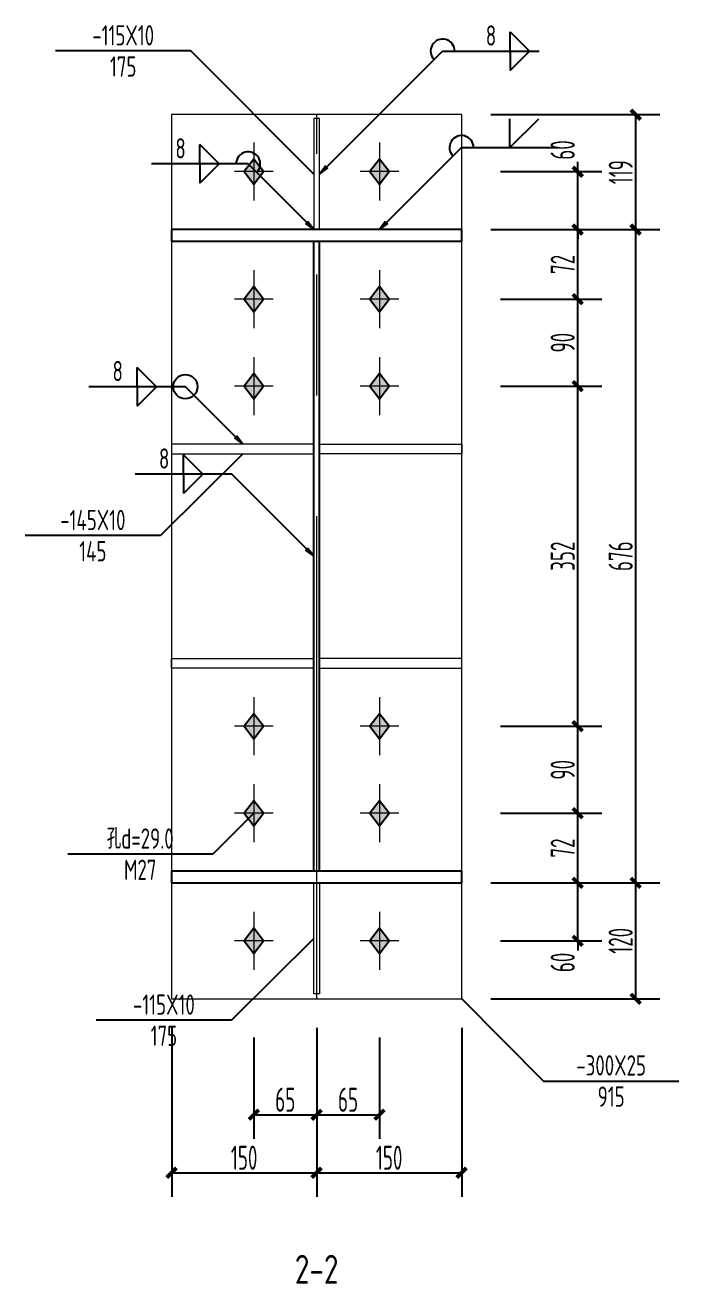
# Model space of a CAD drawing. Extents: x 447413 to 2975780, y -1432727 to 1301644.
# Drawn here: x 2277615 to 2284376, y -1248814 to -1235788 of the extents above; entities that cross this region are included whole.
import ezdxf
from ezdxf.enums import TextEntityAlignment as Align

# ---------------------------------------------------------------- set-up
doc = ezdxf.new("R2010")
doc.units = 0
doc.header["$LTSCALE"] = 1000
doc.header["$MEASUREMENT"] = 0
doc.linetypes.add('线型6', pattern=[8.75, 5, -1.25, 1.25, -1.25])
for name, color, linetype in [('10', 7, 'Continuous'), ('尺寸标注', 253, 'Continuous'), ('焊缝标注', 253, 'Continuous'), ('螺栓孔标注', 253, 'Continuous'), ('钢板标注', 253, 'Continuous')]:
    doc.layers.add(name, color=color, linetype=linetype)
doc.layers.add('20', color=2, linetype='Continuous', lineweight=18)
doc.styles.add('PkpmHz', font='Pkpmeng', dxfattribs={"width": 0.6, "bigfont": 'hztxt'})
doc.dimstyles.new('Pkpm_1.00', dxfattribs={"dimtxt": 250, "dimasz": 100, "dimexe": 250, "dimexo": 0.0625, "dimgap": 30, "dimtad": 1, "dimdec": 0, "dimrnd": 5, "dimzin": 0, "dimdsep": 46, "dimtxsty": 'PkpmHz', "dimblk1": 'ARCHTICK', "dimblk2": 'ARCHTICK', "dimsah": 1, "dimcen": 0.09, "dimadec": 0, "dimazin": 0, "dimtfac": 1, "dimtdec": 0, "dimtmove": 2, "dimatfit": 1, "dimfxl": 0, "dimtolj": 1, "dimtzin": 0, "dimarcsym": 0})

# ---------------------------------------------------------------- blocks, each defined once
blk = doc.blocks.new('_ArchTick')
at = {"color": 0, "linetype": 'ByBlock', "const_width": 0.4}
blk.add_lwpolyline([(-0.5, -0.5), (0.5, 0.5)], dxfattribs=at)
blk = doc.blocks.new('*D837')
at = {"layer": 'Defpoints', "color": 0, "linetype": 'Continuous', "transparency": 16777216}
for p in [(2282130, -1237304), (2283330, -1237304), (2282130, -1237904)]:
    blk.add_point(p, dxfattribs=at)
at = {"layer": '尺寸标注', "color": 0, "linetype": 'Continuous', "lineweight": -2, "transparency": 16777216}
for p, q in [((2283330, -1237304), (2283330, -1237204)), ((2282530, -1237304), (2283580, -1237304)), ((2283330, -1237904), (2283330, -1237304)), ((2282530, -1237904), (2283580, -1237904)), ((2283330, -1237904), (2283330, -1238004))]:
    blk.add_line(p, q, dxfattribs=at)
at = {"layer": '尺寸标注', "color": 0, "linetype": 'Continuous', "lineweight": -2, "transparency": 16777216, "xscale": 100, "yscale": 100, "zscale": 100}
for p, rotation in [((2283330, -1237304), 270), ((2283330, -1237904), 90)]:
    blk.add_blockref('_ArchTick', p, dxfattribs=dict(at, rotation=rotation))
at = {"layer": '尺寸标注', "color": 0, "linetype": 'Continuous', "transparency": 16777216, "insert": (2283175, -1237080), "char_height": 250, "attachment_point": 5, "rotation": 90, "style": 'PkpmHz'}
blk.add_mtext('\\A1;60', dxfattribs=at)
blk = doc.blocks.new('*D838')
at = {"layer": 'Defpoints', "color": 0, "linetype": 'Continuous', "transparency": 16777216}
for p in [(2282130, -1237904), (2283330, -1237904), (2282130, -1238624)]:
    blk.add_point(p, dxfattribs=at)
at = {"layer": '尺寸标注', "color": 0, "linetype": 'Continuous', "lineweight": -2, "transparency": 16777216}
for p, q in [((2282530, -1237904), (2283580, -1237904)), ((2283330, -1238624), (2283330, -1237904)), ((2282530, -1238624), (2283580, -1238624))]:
    blk.add_line(p, q, dxfattribs=at)
at = {"layer": '尺寸标注', "color": 0, "linetype": 'Continuous', "lineweight": -2, "transparency": 16777216, "xscale": 100, "yscale": 100, "zscale": 100}
for p, rotation in [((2283330, -1237904), 90), ((2283330, -1238624), 270)]:
    blk.add_blockref('_ArchTick', p, dxfattribs=dict(at, rotation=rotation))
at = {"layer": '尺寸标注', "color": 0, "linetype": 'Continuous', "transparency": 16777216, "insert": (2283175, -1238264), "char_height": 250, "attachment_point": 5, "rotation": 90, "style": 'PkpmHz'}
blk.add_mtext('\\A1;72', dxfattribs=at)
blk = doc.blocks.new('*D839')
at = {"layer": 'Defpoints', "color": 0, "linetype": 'Continuous', "transparency": 16777216}
for p in [(2282130, -1238624), (2283330, -1238624), (2282130, -1239524)]:
    blk.add_point(p, dxfattribs=at)
at = {"layer": '尺寸标注', "color": 0, "linetype": 'Continuous', "lineweight": -2, "transparency": 16777216}
for p, q in [((2282530, -1238624), (2283580, -1238624)), ((2283330, -1239524), (2283330, -1238624)), ((2282530, -1239524), (2283580, -1239524))]:
    blk.add_line(p, q, dxfattribs=at)
at = {"layer": '尺寸标注', "color": 0, "linetype": 'Continuous', "lineweight": -2, "transparency": 16777216, "xscale": 100, "yscale": 100, "zscale": 100}
for p, rotation in [((2283330, -1238624), 90), ((2283330, -1239524), 270)]:
    blk.add_blockref('_ArchTick', p, dxfattribs=dict(at, rotation=rotation))
at = {"layer": '尺寸标注', "color": 0, "linetype": 'Continuous', "transparency": 16777216, "insert": (2283175, -1239074), "char_height": 250, "attachment_point": 5, "rotation": 90, "style": 'PkpmHz'}
blk.add_mtext('\\A1;90', dxfattribs=at)
blk = doc.blocks.new('*D840')
at = {"layer": 'Defpoints', "color": 0, "linetype": 'Continuous', "transparency": 16777216}
for p in [(2282130, -1244664), (2283330, -1244664), (2282130, -1245264)]:
    blk.add_point(p, dxfattribs=at)
at = {"layer": '尺寸标注', "color": 0, "linetype": 'Continuous', "lineweight": -2, "transparency": 16777216}
for p, q in [((2283330, -1244664), (2283330, -1244564)), ((2282530, -1244664), (2283580, -1244664)), ((2283330, -1245264), (2283330, -1244664)), ((2282530, -1245264), (2283580, -1245264)), ((2283330, -1245264), (2283330, -1245364))]:
    blk.add_line(p, q, dxfattribs=at)
at = {"layer": '尺寸标注', "color": 0, "linetype": 'Continuous', "lineweight": -2, "transparency": 16777216, "xscale": 100, "yscale": 100, "zscale": 100}
for p, rotation in [((2283330, -1244664), 270), ((2283330, -1245264), 90)]:
    blk.add_blockref('_ArchTick', p, dxfattribs=dict(at, rotation=rotation))
at = {"layer": '尺寸标注', "color": 0, "linetype": 'Continuous', "transparency": 16777216, "insert": (2283175, -1245488), "char_height": 250, "attachment_point": 5, "rotation": 90, "style": 'PkpmHz'}
blk.add_mtext('\\A1;60', dxfattribs=at)
blk = doc.blocks.new('*D841')
at = {"layer": 'Defpoints', "color": 0, "linetype": 'Continuous', "transparency": 16777216}
for p in [(2282130, -1243944), (2283330, -1243944), (2282130, -1244664)]:
    blk.add_point(p, dxfattribs=at)
at = {"layer": '尺寸标注', "color": 0, "linetype": 'Continuous', "lineweight": -2, "transparency": 16777216}
for p, q in [((2282530, -1243944), (2283580, -1243944)), ((2283330, -1244664), (2283330, -1243944)), ((2282530, -1244664), (2283580, -1244664))]:
    blk.add_line(p, q, dxfattribs=at)
at = {"layer": '尺寸标注', "color": 0, "linetype": 'Continuous', "lineweight": -2, "transparency": 16777216, "xscale": 100, "yscale": 100, "zscale": 100}
for p, rotation in [((2283330, -1243944), 90), ((2283330, -1244664), 270)]:
    blk.add_blockref('_ArchTick', p, dxfattribs=dict(at, rotation=rotation))
at = {"layer": '尺寸标注', "color": 0, "linetype": 'Continuous', "transparency": 16777216, "insert": (2283175, -1244304), "char_height": 250, "attachment_point": 5, "rotation": 90, "style": 'PkpmHz'}
blk.add_mtext('\\A1;72', dxfattribs=at)
blk = doc.blocks.new('*D842')
at = {"layer": 'Defpoints', "color": 0, "linetype": 'Continuous', "transparency": 16777216}
for p in [(2282130, -1243044), (2283330, -1243044), (2282130, -1243944)]:
    blk.add_point(p, dxfattribs=at)
at = {"layer": '尺寸标注', "color": 0, "linetype": 'Continuous', "lineweight": -2, "transparency": 16777216}
for p, q in [((2282530, -1243044), (2283580, -1243044)), ((2283330, -1243944), (2283330, -1243044)), ((2282530, -1243944), (2283580, -1243944))]:
    blk.add_line(p, q, dxfattribs=at)
at = {"layer": '尺寸标注', "color": 0, "linetype": 'Continuous', "lineweight": -2, "transparency": 16777216, "xscale": 100, "yscale": 100, "zscale": 100}
for p, rotation in [((2283330, -1243044), 90), ((2283330, -1243944), 270)]:
    blk.add_blockref('_ArchTick', p, dxfattribs=dict(at, rotation=rotation))
at = {"layer": '尺寸标注', "color": 0, "linetype": 'Continuous', "transparency": 16777216, "insert": (2283175, -1243494), "char_height": 250, "attachment_point": 5, "rotation": 90, "style": 'PkpmHz'}
blk.add_mtext('\\A1;90', dxfattribs=at)
blk = doc.blocks.new('*D843')
at = {"layer": 'Defpoints', "color": 0, "linetype": 'Continuous', "transparency": 16777216}
for p in [(2282130, -1239524), (2283330, -1239524), (2282130, -1243044)]:
    blk.add_point(p, dxfattribs=at)
at = {"layer": '尺寸标注', "color": 0, "linetype": 'Continuous', "lineweight": -2, "transparency": 16777216}
for p, q in [((2282530, -1239524), (2283580, -1239524)), ((2283330, -1243044), (2283330, -1239524)), ((2282530, -1243044), (2283580, -1243044))]:
    blk.add_line(p, q, dxfattribs=at)
at = {"layer": '尺寸标注', "color": 0, "linetype": 'Continuous', "lineweight": -2, "transparency": 16777216, "xscale": 100, "yscale": 100, "zscale": 100}
for p, rotation in [((2283330, -1239524), 90), ((2283330, -1243044), 270)]:
    blk.add_blockref('_ArchTick', p, dxfattribs=dict(at, rotation=rotation))
at = {"layer": '尺寸标注', "color": 0, "linetype": 'Continuous', "transparency": 16777216, "insert": (2283175, -1241284), "char_height": 250, "attachment_point": 5, "rotation": 90, "style": 'PkpmHz'}
blk.add_mtext('\\A1;352', dxfattribs=at)
blk = doc.blocks.new('*D844')
at = {"layer": 'Defpoints', "color": 0, "linetype": 'Continuous', "transparency": 16777216}
for p in [(2279980, -1245864), (2280630, -1245864), (2280630, -1247064)]:
    blk.add_point(p, dxfattribs=at)
at = {"layer": '尺寸标注', "color": 0, "linetype": 'Continuous', "lineweight": -2, "transparency": 16777216}
for p, q in [((2279980, -1246264), (2279980, -1247314)), ((2280630, -1246264), (2280630, -1247314)), ((2279980, -1247064), (2280630, -1247064))]:
    blk.add_line(p, q, dxfattribs=at)
at = {"layer": '尺寸标注', "color": 0, "linetype": 'Continuous', "lineweight": -2, "transparency": 16777216, "xscale": 100, "yscale": 100, "zscale": 100, "rotation": 180}
blk.add_blockref('_ArchTick', (2279980, -1247064), dxfattribs=at)
at = {"layer": '尺寸标注', "color": 0, "linetype": 'Continuous', "lineweight": -2, "transparency": 16777216, "xscale": 100, "yscale": 100, "zscale": 100}
blk.add_blockref('_ArchTick', (2280630, -1247064), dxfattribs=at)
at = {"layer": '尺寸标注', "color": 0, "linetype": 'Continuous', "transparency": 16777216, "insert": (2280305, -1246909), "char_height": 250, "attachment_point": 5, "style": 'PkpmHz'}
blk.add_mtext('\\A1;65', dxfattribs=at)
blk = doc.blocks.new('*D845')
at = {"layer": 'Defpoints', "color": 0, "linetype": 'Continuous', "transparency": 16777216}
for p in [(2280630, -1245864), (2281280, -1245864), (2281280, -1247064)]:
    blk.add_point(p, dxfattribs=at)
at = {"layer": '尺寸标注', "color": 0, "linetype": 'Continuous', "lineweight": -2, "transparency": 16777216}
for p, q in [((2280630, -1246264), (2280630, -1247314)), ((2281280, -1246264), (2281280, -1247314)), ((2280630, -1247064), (2281280, -1247064))]:
    blk.add_line(p, q, dxfattribs=at)
at = {"layer": '尺寸标注', "color": 0, "linetype": 'Continuous', "lineweight": -2, "transparency": 16777216, "xscale": 100, "yscale": 100, "zscale": 100, "rotation": 180}
blk.add_blockref('_ArchTick', (2280630, -1247064), dxfattribs=at)
at = {"layer": '尺寸标注', "color": 0, "linetype": 'Continuous', "lineweight": -2, "transparency": 16777216, "xscale": 100, "yscale": 100, "zscale": 100}
blk.add_blockref('_ArchTick', (2281280, -1247064), dxfattribs=at)
at = {"layer": '尺寸标注', "color": 0, "linetype": 'Continuous', "transparency": 16777216, "insert": (2280955, -1246909), "char_height": 250, "attachment_point": 5, "style": 'PkpmHz'}
blk.add_mtext('\\A1;65', dxfattribs=at)
blk = doc.blocks.new('*D846')
at = {"layer": 'Defpoints', "color": 0, "linetype": 'Continuous', "transparency": 16777216}
for p in [(2279130, -1245864), (2280630, -1245864), (2280630, -1247664)]:
    blk.add_point(p, dxfattribs=at)
at = {"layer": '尺寸标注', "color": 0, "linetype": 'Continuous', "lineweight": -2, "transparency": 16777216}
for p, q in [((2279130, -1246164), (2279130, -1247914)), ((2280630, -1246164), (2280630, -1247914)), ((2279130, -1247664), (2280630, -1247664))]:
    blk.add_line(p, q, dxfattribs=at)
at = {"layer": '尺寸标注', "color": 0, "linetype": 'Continuous', "lineweight": -2, "transparency": 16777216, "xscale": 100, "yscale": 100, "zscale": 100, "rotation": 180}
blk.add_blockref('_ArchTick', (2279130, -1247664), dxfattribs=at)
at = {"layer": '尺寸标注', "color": 0, "linetype": 'Continuous', "lineweight": -2, "transparency": 16777216, "xscale": 100, "yscale": 100, "zscale": 100}
blk.add_blockref('_ArchTick', (2280630, -1247664), dxfattribs=at)
at = {"layer": '尺寸标注', "color": 0, "linetype": 'Continuous', "transparency": 16777216, "insert": (2279880, -1247509), "char_height": 250, "attachment_point": 5, "style": 'PkpmHz'}
blk.add_mtext('\\A1;150', dxfattribs=at)
blk = doc.blocks.new('*D847')
at = {"layer": 'Defpoints', "color": 0, "linetype": 'Continuous', "transparency": 16777216}
for p in [(2280630, -1245864), (2282130, -1245864), (2282130, -1247664)]:
    blk.add_point(p, dxfattribs=at)
at = {"layer": '尺寸标注', "color": 0, "linetype": 'Continuous', "lineweight": -2, "transparency": 16777216}
for p, q in [((2280630, -1246164), (2280630, -1247914)), ((2282130, -1246164), (2282130, -1247914)), ((2280630, -1247664), (2282130, -1247664))]:
    blk.add_line(p, q, dxfattribs=at)
at = {"layer": '尺寸标注', "color": 0, "linetype": 'Continuous', "lineweight": -2, "transparency": 16777216, "xscale": 100, "yscale": 100, "zscale": 100, "rotation": 180}
blk.add_blockref('_ArchTick', (2280630, -1247664), dxfattribs=at)
at = {"layer": '尺寸标注', "color": 0, "linetype": 'Continuous', "lineweight": -2, "transparency": 16777216, "xscale": 100, "yscale": 100, "zscale": 100}
blk.add_blockref('_ArchTick', (2282130, -1247664), dxfattribs=at)
at = {"layer": '尺寸标注', "color": 0, "linetype": 'Continuous', "transparency": 16777216, "insert": (2281380, -1247509), "char_height": 250, "attachment_point": 5, "style": 'PkpmHz'}
blk.add_mtext('\\A1;150', dxfattribs=at)
blk = doc.blocks.new('*D848')
at = {"layer": 'Defpoints', "color": 0, "linetype": 'Continuous', "transparency": 16777216}
for p in [(2282130, -1244664), (2283930, -1244664), (2282130, -1245864)]:
    blk.add_point(p, dxfattribs=at)
at = {"layer": '尺寸标注', "color": 0, "linetype": 'Continuous', "lineweight": -2, "transparency": 16777216}
for p, q in [((2282430, -1244664), (2284180, -1244664)), ((2283930, -1245864), (2283930, -1244664)), ((2282430, -1245864), (2284180, -1245864))]:
    blk.add_line(p, q, dxfattribs=at)
at = {"layer": '尺寸标注', "color": 0, "linetype": 'Continuous', "lineweight": -2, "transparency": 16777216, "xscale": 100, "yscale": 100, "zscale": 100}
for p, rotation in [((2283930, -1244664), 90), ((2283930, -1245864), 270)]:
    blk.add_blockref('_ArchTick', p, dxfattribs=dict(at, rotation=rotation))
at = {"layer": '尺寸标注', "color": 0, "linetype": 'Continuous', "transparency": 16777216, "insert": (2283775, -1245264), "char_height": 250, "attachment_point": 5, "rotation": 90, "style": 'PkpmHz'}
blk.add_mtext('\\A1;120', dxfattribs=at)
blk = doc.blocks.new('*D849')
at = {"layer": 'Defpoints', "color": 0, "linetype": 'Continuous', "transparency": 16777216}
for p in [(2282130, -1237904), (2283930, -1237904), (2282130, -1244664)]:
    blk.add_point(p, dxfattribs=at)
at = {"layer": '尺寸标注', "color": 0, "linetype": 'Continuous', "lineweight": -2, "transparency": 16777216}
for p, q in [((2282430, -1237904), (2284180, -1237904)), ((2283930, -1244664), (2283930, -1237904)), ((2282430, -1244664), (2284180, -1244664))]:
    blk.add_line(p, q, dxfattribs=at)
at = {"layer": '尺寸标注', "color": 0, "linetype": 'Continuous', "lineweight": -2, "transparency": 16777216, "xscale": 100, "yscale": 100, "zscale": 100}
for p, rotation in [((2283930, -1237904), 90), ((2283930, -1244664), 270)]:
    blk.add_blockref('_ArchTick', p, dxfattribs=dict(at, rotation=rotation))
at = {"layer": '尺寸标注', "color": 0, "linetype": 'Continuous', "transparency": 16777216, "insert": (2283775, -1241284), "char_height": 250, "attachment_point": 5, "rotation": 90, "style": 'PkpmHz'}
blk.add_mtext('\\A1;676', dxfattribs=at)
blk = doc.blocks.new('*D850')
at = {"layer": 'Defpoints', "color": 0, "linetype": 'Continuous', "transparency": 16777216}
for p in [(2282130, -1236714), (2283930, -1236714), (2282130, -1237904)]:
    blk.add_point(p, dxfattribs=at)
at = {"layer": '尺寸标注', "color": 0, "linetype": 'Continuous', "lineweight": -2, "transparency": 16777216}
for p, q in [((2282430, -1236714), (2284180, -1236714)), ((2283930, -1237904), (2283930, -1236714)), ((2282430, -1237904), (2284180, -1237904))]:
    blk.add_line(p, q, dxfattribs=at)
at = {"layer": '尺寸标注', "color": 0, "linetype": 'Continuous', "lineweight": -2, "transparency": 16777216, "xscale": 100, "yscale": 100, "zscale": 100}
for p, rotation in [((2283930, -1236714), 90), ((2283930, -1237904), 270)]:
    blk.add_blockref('_ArchTick', p, dxfattribs=dict(at, rotation=rotation))
at = {"layer": '尺寸标注', "color": 0, "linetype": 'Continuous', "transparency": 16777216, "insert": (2283775, -1237309), "char_height": 250, "attachment_point": 5, "rotation": 90, "style": 'PkpmHz'}
blk.add_mtext('\\A1;119', dxfattribs=at)

msp = doc.modelspace()

# ---------------------------------------------------------------- hatches: boundary and pattern name
at = {"layer": '10'}
for points in [[(2279979.9, -1237173.9), (2279879.9, -1237303.9), (2279979.9, -1237433.9), (2280079.9, -1237303.9)], [(2281279.9, -1237173.9), (2281179.9, -1237303.9), (2281279.9, -1237433.9), (2281379.9, -1237303.9)], [(2279979.9, -1238493.9), (2279879.9, -1238623.9), (2279979.9, -1238753.9), (2280079.9, -1238623.9)], [(2281279.9, -1238493.9), (2281179.9, -1238623.9), (2281279.9, -1238753.9), (2281379.9, -1238623.9)], [(2279979.9, -1239393.9), (2279879.9, -1239523.9), (2279979.9, -1239653.9), (2280079.9, -1239523.9)], [(2281279.9, -1239393.9), (2281179.9, -1239523.9), (2281279.9, -1239653.9), (2281379.9, -1239523.9)], [(2279979.9, -1242914.1), (2279879.9, -1243044.1), (2279979.9, -1243174.1), (2280079.9, -1243044.1)], [(2281279.9, -1242914.1), (2281179.9, -1243044.1), (2281279.9, -1243174.1), (2281379.9, -1243044.1)], [(2279979.9, -1243814.1), (2279879.9, -1243944.1), (2279979.9, -1244074.1), (2280079.9, -1243944.1)], [(2281279.9, -1243814.1), (2281179.9, -1243944.1), (2281279.9, -1244074.1), (2281379.9, -1243944.1)], [(2279979.9, -1245134.1), (2279879.9, -1245264.1), (2279979.9, -1245394.1), (2280079.9, -1245264.1)], [(2281279.9, -1245134.1), (2281179.9, -1245264.1), (2281279.9, -1245394.1), (2281379.9, -1245264.1)]]:
    msp.add_hatch(color=1, dxfattribs=at).paths.add_polyline_path(points)
at = {"layer": '焊缝标注'}
for points in [[(2280659.9, -1237328.9), (2280741.3, -1237268.9), (2280720.1, -1237247.6)], [(2280599.9, -1237903.9), (2280539.9, -1237822.5), (2280518.7, -1237843.7)], [(2281279.9, -1237903.9), (2281361.3, -1237843.9), (2281340.1, -1237822.6)], [(2279864.9, -1240123.9), (2279804.9, -1240042.5), (2279783.7, -1240063.7)], [(2280599.9, -1241284), (2280539.9, -1241202.6), (2280518.7, -1241223.8)]]:
    msp.add_hatch(color=256, dxfattribs=at).paths.add_polyline_path(points)

# ---------------------------------------------------------------- linework, layer by layer
at = {"layer": '10', "linetype": '线型6', "lineweight": 18}
msp.add_line((2280629.9, -1245869.1), (2280629.9, -1236709.1), dxfattribs=at)
at = {"layer": '10', "color": 9, "lineweight": 18}
for p, q in [((2279979.9, -1237003.9), (2279979.9, -1237603.9)), ((2281279.9, -1237003.9), (2281279.9, -1237603.9)), ((2280179.9, -1237303.9), (2279779.9, -1237303.9)), ((2281479.9, -1237303.9), (2281079.9, -1237303.9)), ((2279979.9, -1238323.9), (2279979.9, -1238923.9)), ((2281279.9, -1238323.9), (2281279.9, -1238923.9)), ((2280179.9, -1238623.9), (2279779.9, -1238623.9)), ((2281479.9, -1238623.9), (2281079.9, -1238623.9)), ((2279979.9, -1239223.9), (2279979.9, -1239823.9)), ((2281279.9, -1239223.9), (2281279.9, -1239823.9)), ((2280179.9, -1239523.9), (2279779.9, -1239523.9)), ((2281479.9, -1239523.9), (2281079.9, -1239523.9)), ((2279979.9, -1242744.1), (2279979.9, -1243344.1)), ((2281279.9, -1242744.1), (2281279.9, -1243344.1)), ((2280179.9, -1243044.1), (2279779.9, -1243044.1)), ((2281479.9, -1243044.1), (2281079.9, -1243044.1)), ((2279979.9, -1243644.1), (2279979.9, -1244244.1)), ((2281279.9, -1243644.1), (2281279.9, -1244244.1)), ((2280179.9, -1243944.1), (2279779.9, -1243944.1)), ((2281479.9, -1243944.1), (2281079.9, -1243944.1)), ((2279979.9, -1244964.1), (2279979.9, -1245564.1)), ((2281279.9, -1244964.1), (2281279.9, -1245564.1)), ((2280179.9, -1245264.1), (2279779.9, -1245264.1)), ((2281479.9, -1245264.1), (2281079.9, -1245264.1))]:
    msp.add_line(p, q, dxfattribs=at)
at = {"layer": '10', "color": 3}
for p, q in [((2282129.9, -1237903.9), (2279129.9, -1237903.9)), ((2279129.9, -1237903.9), (2279129.9, -1238023.9)), ((2282129.9, -1238023.9), (2282129.9, -1237903.9)), ((2279129.9, -1238023.9), (2282129.9, -1238023.9)), ((2280599.9, -1244544.1), (2280599.9, -1238023.9)), ((2280659.9, -1244544.1), (2280659.9, -1238023.9)), ((2282129.9, -1244544.1), (2279129.9, -1244544.1)), ((2279129.9, -1244544.1), (2279129.9, -1244664.1)), ((2282129.9, -1244664.1), (2282129.9, -1244544.1)), ((2279129.9, -1244664.1), (2282129.9, -1244664.1))]:
    msp.add_line(p, q, dxfattribs=at)
at = {"layer": '10', "color": 1, "linetype": 'Continuous'}
for points in [[(2279979.9, -1237173.9), (2279879.9, -1237303.9), (2279979.9, -1237433.9), (2280079.9, -1237303.9)], [(2281279.9, -1237173.9), (2281179.9, -1237303.9), (2281279.9, -1237433.9), (2281379.9, -1237303.9)], [(2279979.9, -1238493.9), (2279879.9, -1238623.9), (2279979.9, -1238753.9), (2280079.9, -1238623.9)], [(2281279.9, -1238493.9), (2281179.9, -1238623.9), (2281279.9, -1238753.9), (2281379.9, -1238623.9)], [(2279979.9, -1239393.9), (2279879.9, -1239523.9), (2279979.9, -1239653.9), (2280079.9, -1239523.9)], [(2281279.9, -1239393.9), (2281179.9, -1239523.9), (2281279.9, -1239653.9), (2281379.9, -1239523.9)], [(2279979.9, -1242914.1), (2279879.9, -1243044.1), (2279979.9, -1243174.1), (2280079.9, -1243044.1)], [(2281279.9, -1242914.1), (2281179.9, -1243044.1), (2281279.9, -1243174.1), (2281379.9, -1243044.1)], [(2279979.9, -1243814.1), (2279879.9, -1243944.1), (2279979.9, -1244074.1), (2280079.9, -1243944.1)], [(2281279.9, -1243814.1), (2281179.9, -1243944.1), (2281279.9, -1244074.1), (2281379.9, -1243944.1)], [(2279979.9, -1245134.1), (2279879.9, -1245264.1), (2279979.9, -1245394.1), (2280079.9, -1245264.1)], [(2281279.9, -1245134.1), (2281179.9, -1245264.1), (2281279.9, -1245394.1), (2281379.9, -1245264.1)]]:
    msp.add_lwpolyline(points, close=True, dxfattribs=at)
at = {"layer": '20'}
for p, q in [((2282129.9, -1236714.1), (2279129.9, -1236714.1)), ((2279129.9, -1236714.1), (2279129.9, -1245864.1)), ((2280659.9, -1236753.9), (2280599.9, -1236753.9)), ((2280599.9, -1236753.9), (2280599.9, -1237903.9)), ((2280659.9, -1237903.9), (2280659.9, -1236753.9)), ((2282129.9, -1245864.1), (2282129.9, -1236714.1)), ((2280599.9, -1237903.9), (2280659.9, -1237903.9)), ((2280599.9, -1240123.9), (2279129.9, -1240123.9)), ((2279129.9, -1240123.9), (2279129.9, -1240223.9)), ((2280599.9, -1240223.9), (2280599.9, -1240123.9)), ((2280659.9, -1240123.9), (2282129.9, -1240123.9)), ((2280659.9, -1240223.9), (2280659.9, -1240123.9)), ((2282129.9, -1240123.9), (2282129.9, -1240223.9)), ((2279129.9, -1240223.9), (2280599.9, -1240223.9)), ((2282129.9, -1240223.9), (2280659.9, -1240223.9)), ((2279129.9, -1242444.1), (2279129.9, -1242344.1)), ((2279129.9, -1242344.1), (2280599.9, -1242344.1)), ((2280599.9, -1242344.1), (2280599.9, -1242444.1)), ((2282129.9, -1242344.1), (2280659.9, -1242344.1)), ((2280659.9, -1242344.1), (2280659.9, -1242444.1)), ((2282129.9, -1242444.1), (2282129.9, -1242344.1)), ((2280599.9, -1242444.1), (2279129.9, -1242444.1)), ((2280659.9, -1242444.1), (2282129.9, -1242444.1)), ((2280599.9, -1244664.1), (2280659.9, -1244664.1)), ((2280599.9, -1245814.1), (2280599.9, -1244664.1)), ((2280659.9, -1244664.1), (2280659.9, -1245814.1)), ((2279129.9, -1245864.1), (2282129.9, -1245864.1)), ((2280659.9, -1245814.1), (2280599.9, -1245814.1))]:
    msp.add_line(p, q, dxfattribs=at)
at = {"layer": '焊缝标注'}
for p, q in [((2282633.2, -1235856.6), (2282833.2, -1236056.6)), ((2282633.2, -1236056.6), (2282633.2, -1235856.6)), ((2280659.9, -1237328.9), (2281933.2, -1236056.6)), ((2281933.2, -1236056.6), (2282933.2, -1236056.6)), ((2282633.2, -1236256.6), (2282833.2, -1236056.6)), ((2282633.2, -1236056.6), (2282633.2, -1236256.6)), ((2282628.8, -1237055.7), (2282628.8, -1236755.7)), ((2282628.8, -1237055.7), (2282928.8, -1236755.7)), ((2279621.9, -1237224.3), (2279421.9, -1237024.3)), ((2279421.9, -1237224.3), (2279421.9, -1237024.3)), ((2281279.9, -1237903.9), (2282128.8, -1237055.7)), ((2282128.8, -1237055.7), (2283128.8, -1237055.7)), ((2279921.9, -1237224.3), (2278921.9, -1237224.3)), ((2279621.9, -1237224.3), (2279421.9, -1237424.3)), ((2279421.9, -1237224.3), (2279421.9, -1237424.3)), ((2280599.9, -1237903.9), (2279921.9, -1237224.3)), ((2278971.7, -1239529.3), (2278771.7, -1239329.3)), ((2278771.7, -1239529.3), (2278771.7, -1239329.3)), ((2279271.7, -1239529.3), (2278271.7, -1239529.3)), ((2278971.7, -1239529.3), (2278771.7, -1239729.3)), ((2278771.7, -1239529.3), (2278771.7, -1239729.3)), ((2279864.9, -1240123.9), (2279271.7, -1239529.3)), ((2279452.4, -1240434.5), (2279252.4, -1240234.5)), ((2279252.4, -1240434.5), (2279252.4, -1240234.5)), ((2279752.4, -1240434.5), (2278752.4, -1240434.5)), ((2279452.4, -1240434.5), (2279252.4, -1240634.5)), ((2279252.4, -1240434.5), (2279252.4, -1240634.5)), ((2280599.9, -1241284), (2279752.4, -1240434.5))]:
    msp.add_line(p, q, dxfattribs=at)
at = {"layer": '焊缝标注', "linetype": 'Continuous'}
for points in [[(2280659.9, -1237328.9), (2280741.3, -1237268.9), (2280720.1, -1237247.6)], [(2280599.9, -1237903.9), (2280539.9, -1237822.5), (2280518.7, -1237843.7)], [(2281279.9, -1237903.9), (2281361.3, -1237843.9), (2281340.1, -1237822.6)], [(2279864.9, -1240123.9), (2279804.9, -1240042.5), (2279783.7, -1240063.7)], [(2280599.9, -1241284), (2280539.9, -1241202.6), (2280518.7, -1241223.8)]]:
    msp.add_lwpolyline(points, close=True, dxfattribs=at)
at = {"layer": '焊缝标注'}
msp.add_circle((2279271.7, -1239529.3), 125, dxfattribs=at)
for centre, start, end in [((2281933.2, -1236056.6), 0, 224.97719), ((2282128.8, -1237055.7), 0, 224.9772), ((2279921.9, -1237224.3), 314.93158, 180)]:
    msp.add_arc(centre, 125, start, end, dxfattribs=at)
at = {"layer": '螺栓孔标注'}
for p, q in [((2279979.9, -1243944.1), (2279554.8, -1244367.5)), ((2279554.8, -1244367.5), (2278054.8, -1244367.5))]:
    msp.add_line(p, q, dxfattribs=at)
at = {"layer": '螺栓孔标注', "const_width": 0.1}
msp.add_lwpolyline([(2279980, -1243944.1, 1), (2279979.9, -1243944.1, 1)], format="xyb", close=True, dxfattribs=at)
at = {"layer": '钢板标注'}
for p, q in [((2279328.7, -1236054.6), (2277928.7, -1236054.6)), ((2280599.9, -1237328.9), (2279328.7, -1236054.6)), ((2279864.9, -1240223.9), (2279014.7, -1241070.8)), ((2279014.7, -1241070.8), (2277614.7, -1241070.8)), ((2280599.9, -1245239.1), (2279749.7, -1246085.9)), ((2282129.9, -1245864.1), (2282976.1, -1246715)), ((2279749.7, -1246085.9), (2278349.7, -1246085.9)), ((2282976.1, -1246715), (2284376.1, -1246715))]:
    msp.add_line(p, q, dxfattribs=at)
at = {"layer": '钢板标注', "const_width": 0.1}
for points in [[(2280600, -1237328.9, 1), (2280599.9, -1237328.9, 1)], [(2279865, -1240223.9, 1), (2279864.9, -1240223.9, 1)], [(2280600, -1245239.1, 1), (2280599.9, -1245239.1, 1)], [(2282130, -1245864.1, 1), (2282129.9, -1245864.1, 1)]]:
    msp.add_lwpolyline(points, format="xyb", close=True, dxfattribs=at)

# ---------------------------------------------------------------- texts
at = {"layer": '10', "style": 'PkpmHz', "width": 0.77}
msp.add_text('2-2', height=300, dxfattribs=at).set_placement((2280629.9, -1248664.1), align=Align.MIDDLE_CENTER)
at = {"layer": '焊缝标注', "style": 'PkpmHz', "width": 0.71}
for p in [(2282433.2, -1236000), (2279221.9, -1237167.7), (2278571.7, -1239472.6), (2279052.4, -1240377.8)]:
    msp.add_text('8', height=210, dxfattribs=at).set_placement(p, align=Align.CENTER)
at = {"layer": '螺栓孔标注', "style": 'PkpmHz', "width": 0.71}
msp.add_text('孔d=29.0', height=210, dxfattribs=at).set_placement((2278804.8, -1244310.9), align=Align.CENTER)
msp.add_text('M27', height=210, dxfattribs=at).set_placement((2278804.8, -1244424.1), align=Align.TOP_CENTER)
at = {"layer": '钢板标注', "style": 'PkpmHz', "width": 0.71}
for s, p in [('-115X10', (2278628.7, -1235998)), ('-145X10', (2278314.7, -1241014.2)), ('-115X10', (2279049.7, -1246029.3)), ('-300X25', (2283676.1, -1246658.3))]:
    msp.add_text(s, height=210, dxfattribs=at).set_placement(p, align=Align.CENTER)
for s, p in [('175', (2278628.7, -1236111.2)), ('145', (2278314.7, -1241127.4)), ('175', (2279049.7, -1246142.5)), ('915', (2283676.1, -1246771.6))]:
    msp.add_text(s, height=210, dxfattribs=at).set_placement(p, align=Align.TOP_CENTER)

# ---------------------------------------------------------------- dimensions: what is measured, and where the dimension line sits
at = {"layer": '尺寸标注', "linetype": 'Continuous'}
for base, p1, p2, text, override, picture, middle in [((2283929.9, -1236714.1), (2282129.9, -1237903.9), (2282129.9, -1236714.1), '119', {"dimexo": 300, "dimtih": 0, "dimtoh": 0}, '*D850', (2283774.9, -1237309)), ((2283329.9, -1237903.9), (2282129.9, -1238623.9), (2282129.9, -1237903.9), '72', {"dimexo": 400, "dimtih": 0, "dimtoh": 0}, '*D838', (2283174.9, -1238263.9)), ((2283929.9, -1237903.9), (2282129.9, -1244664.1), (2282129.9, -1237903.9), '676', {"dimexo": 300, "dimtih": 0, "dimtoh": 0}, '*D849', (2283774.9, -1241284)), ((2283329.9, -1238623.9), (2282129.9, -1239523.9), (2282129.9, -1238623.9), '90', {"dimexo": 400, "dimtih": 0, "dimtoh": 0}, '*D839', (2283174.9, -1239073.9)), ((2283329.9, -1239523.9), (2282129.9, -1243044.1), (2282129.9, -1239523.9), '352', {"dimexo": 400, "dimtih": 0, "dimtoh": 0}, '*D843', (2283174.9, -1241284)), ((2283329.9, -1243044.1), (2282129.9, -1243944.1), (2282129.9, -1243044.1), '90', {"dimexo": 400, "dimtih": 0, "dimtoh": 0}, '*D842', (2283174.9, -1243494.1)), ((2283329.9, -1243944.1), (2282129.9, -1244664.1), (2282129.9, -1243944.1), '72', {"dimexo": 400, "dimtih": 0, "dimtoh": 0}, '*D841', (2283174.9, -1244304.1)), ((2283929.9, -1244664.1), (2282129.9, -1245864.1), (2282129.9, -1244664.1), '120', {"dimexo": 300, "dimtih": 0, "dimtoh": 0}, '*D848', (2283774.9, -1245264.1))]:
    dim = msp.add_linear_dim(base=base, p1=p1, p2=p2, angle=90, text=text, dimstyle='Pkpm_1.00', override=override, dxfattribs=at)
    dim.commit()
    dim.dimension.update_dxf_attribs({"geometry": picture, "text_midpoint": middle})
for base, p1, p2, picture, middle in [((2283329.9, -1237303.9), (2282129.9, -1237903.9), (2282129.9, -1237303.9), '*D837', (2283174.7, -1237080.3)), ((2283329.9, -1244664.1), (2282129.9, -1245264.1), (2282129.9, -1244664.1), '*D840', (2283174.7, -1245487.7))]:
    dim = msp.add_linear_dim(base=base, p1=p1, p2=p2, angle=90, text='60', dimstyle='Pkpm_1.00', override={"dimexo": 400, "dimtih": 0, "dimtoh": 0}, dxfattribs=at)
    dim.commit()
    dim.dimension.update_dxf_attribs({"geometry": picture, "text_midpoint": middle, "dimtype": 128})
for base, p1, p2, text, override, picture, middle in [((2280629.9, -1247664.1), (2279129.9, -1245864.1), (2280629.9, -1245864.1), '150', {"dimexo": 300, "dimtih": 0, "dimtoh": 0}, '*D846', (2279879.9, -1247509.1)), ((2280629.9, -1247064.1), (2279979.9, -1245864.1), (2280629.9, -1245864.1), '65', {"dimexo": 400, "dimtih": 0, "dimtoh": 0}, '*D844', (2280304.9, -1246909.1)), ((2281279.9, -1247064.1), (2280629.9, -1245864.1), (2281279.9, -1245864.1), '65', {"dimexo": 400, "dimtih": 0, "dimtoh": 0}, '*D845', (2280954.9, -1246909.1)), ((2282129.9, -1247664.1), (2280629.9, -1245864.1), (2282129.9, -1245864.1), '150', {"dimexo": 300, "dimtih": 0, "dimtoh": 0}, '*D847', (2281379.9, -1247509.1))]:
    dim = msp.add_linear_dim(base=base, p1=p1, p2=p2, text=text, dimstyle='Pkpm_1.00', override=override, dxfattribs=at)
    dim.commit()
    dim.dimension.update_dxf_attribs({"geometry": picture, "text_midpoint": middle})

doc.saveas('drawing.dxf')
